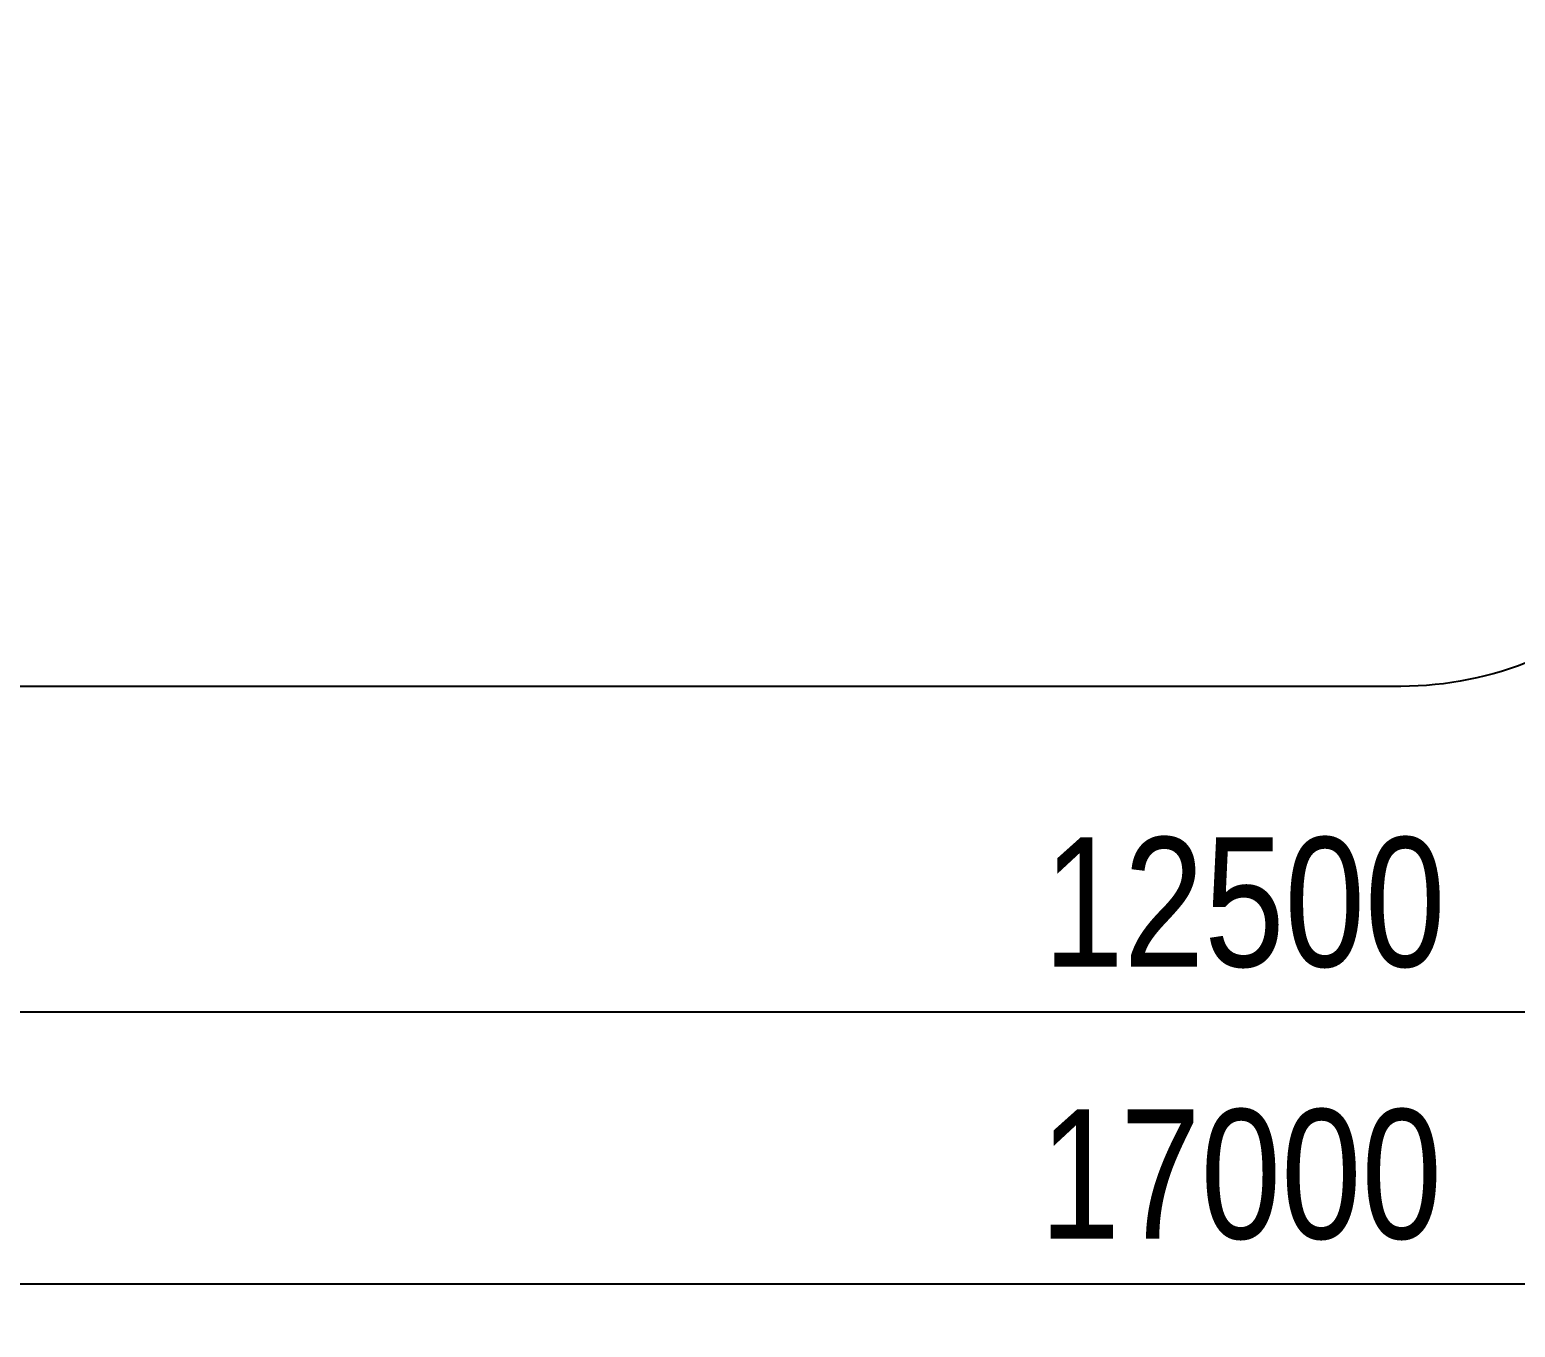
# Model space of a CAD drawing. Header units: millimetres. Extents: x -9796 to 8770, y -5907 to 5265.
# Drawn here: x -1503 to 1940, y -5907 to -2899 of the extents above; entities that cross this region are included whole.
import ezdxf

# ---------------------------------------------------------------- set-up
doc = ezdxf.new("R2010")
doc.units = ezdxf.units.MM
for name, color, linetype in [('DiKom', 7, 'Continuous'), ('DIKOM_РАЗМЕР_ЗОНА', 7, 'Continuous'), ('DIKOM_РАЗМЕР_ОБЪЕКТА', 7, 'Continuous')]:
    doc.layers.add(name, color=color, linetype=linetype)
doc.styles.add('style1', font='arial.ttf', dxfattribs={"width": 0.8})
doc.dimstyles.new('1-50', dxfattribs={"dimtxt": 300, "dimasz": 200, "dimexe": 100, "dimexo": 0, "dimgap": 100, "dimtad": 1, "dimdec": 0, "dimtxsty": 'style1', "dimcen": 0, "dimclrd": 7, "dimclre": 7, "dimadec": 1, "dimazin": 2, "dimtfac": 1, "dimtdec": 0, "dimtmove": 0, "dimatfit": 3, "dimfxl": 0, "dimlwd": 25, "dimlwe": 18, "dimarcsym": 0})

# ---------------------------------------------------------------- blocks, each defined once
blk = doc.blocks.new('*D5')
at = {"layer": 'Defpoints', "color": 0, "transparency": 16777216}
for p in [(7270, 166.7), (-5222.8, -386.2), (-5222.8, -5176.4)]:
    blk.add_point(p, dxfattribs=at)
at = {"layer": 'DIKOM_РАЗМЕР_ОБЪЕКТА', "color": 7, "lineweight": 18, "transparency": 16777216}
for p, q in [((7270, 166.7), (7270, -5276.4)), ((-5222.8, -386.2), (-5222.8, -5276.4))]:
    blk.add_line(p, q, dxfattribs=at)
at = {"layer": 'DIKOM_РАЗМЕР_ОБЪЕКТА', "color": 7, "lineweight": 25, "transparency": 16777216}
blk.add_line((7070, -5176.4), (-5022.8, -5176.4), dxfattribs=at)
at = {"layer": 'DIKOM_РАЗМЕР_ОБЪЕКТА', "color": 7, "transparency": 16777216}
for points in [[(-5022.8, -5143.1), (-5022.8, -5209.7), (-5222.8, -5176.4)], [(7070, -5143.1), (7070, -5209.7), (7270, -5176.4)]]:
    blk.add_solid(points, dxfattribs=at)
at = {"layer": 'DIKOM_РАЗМЕР_ОБЪЕКТА', "color": 0, "transparency": 16777216, "insert": (1312.2, -4923.2), "char_height": 300, "attachment_point": 5, "style": 'style1'}
blk.add_mtext('12500', dxfattribs=at)
blk = doc.blocks.new('*D7')
at = {"layer": 'Defpoints', "color": 0, "transparency": 16777216}
for p in [(-807.5, 5264.7), (-9346.4, -4421.2), (65.1, -4421.2)]:
    blk.add_point(p, dxfattribs=at)
at = {"layer": 'DIKOM_РАЗМЕР_ЗОНА', "color": 7, "lineweight": 18, "transparency": 16777216}
for p, q in [((-807.5, 5264.7), (-9446.4, 5264.7)), ((65.1, -4421.2), (-9446.4, -4421.2))]:
    blk.add_line(p, q, dxfattribs=at)
at = {"layer": 'DIKOM_РАЗМЕР_ЗОНА', "color": 7, "lineweight": 25, "transparency": 16777216}
blk.add_line((-9346.4, 5064.7), (-9346.4, -4221.2), dxfattribs=at)
at = {"layer": 'DIKOM_РАЗМЕР_ЗОНА', "color": 7, "transparency": 16777216}
for points in [[(-9379.7, 5064.7), (-9313.1, 5064.7), (-9346.4, 5264.7)], [(-9379.7, -4221.2), (-9313.1, -4221.2), (-9346.4, -4421.2)]]:
    blk.add_solid(points, dxfattribs=at)
at = {"layer": 'DIKOM_РАЗМЕР_ЗОНА', "color": 0, "transparency": 16777216, "insert": (-9599.6, 382.1), "char_height": 300, "attachment_point": 5, "rotation": 90, "style": 'style1'}
blk.add_mtext('9700', dxfattribs=at)
blk = doc.blocks.new('*D6')
at = {"layer": 'Defpoints', "color": 0, "transparency": 16777216}
for p in [(8770, -68.6), (-8225.6, -387.7), (-8225.6, -5806.9)]:
    blk.add_point(p, dxfattribs=at)
at = {"layer": 'DIKOM_РАЗМЕР_ЗОНА', "color": 7, "lineweight": 18, "transparency": 16777216}
for p, q in [((8770, -68.6), (8770, -5906.9)), ((-8225.6, -387.7), (-8225.6, -5906.9))]:
    blk.add_line(p, q, dxfattribs=at)
at = {"layer": 'DIKOM_РАЗМЕР_ЗОНА', "color": 7, "lineweight": 25, "transparency": 16777216}
blk.add_line((8570, -5806.9), (-8025.6, -5806.9), dxfattribs=at)
at = {"layer": 'DIKOM_РАЗМЕР_ЗОНА', "color": 7, "transparency": 16777216}
for points in [[(-8025.6, -5773.6), (-8025.6, -5840.2), (-8225.6, -5806.9)], [(8570, -5773.6), (8570, -5840.2), (8770, -5806.9)]]:
    blk.add_solid(points, dxfattribs=at)
at = {"layer": 'DIKOM_РАЗМЕР_ЗОНА', "color": 0, "transparency": 16777216, "insert": (1304.1, -5553.7), "char_height": 300, "attachment_point": 5, "style": 'style1'}
blk.add_mtext('17000', dxfattribs=at)

msp = doc.modelspace()

# ---------------------------------------------------------------- linework, layer by layer
at = {"layer": 'DiKom', "color": 3}
msp.add_lwpolyline([(2475.2, -3621.2, -0.414214), (1675.2, -4421.2), (-1544.9, -4421.2, -0.407719), (-2544.6, -3443.4, 0.407719), (-3344.4, -2661.2), (-7225.6, -2661.2, -0.414214), (-8225.6, -1661.2), (-8225.6, 885.7, -0.414214), (-7225.6, 1885.7), (-5946.6, 1885.7, 0.391227), (-5209.9, 2683.2), (-5209.9, 4264.7, -0.414214), (-4209.9, 5264.7), (6540.1, 5264.7, -0.414214)], format="xyb", dxfattribs=at)

# ---------------------------------------------------------------- dimensions: what is measured, and where the dimension line sits
at = {"layer": 'DIKOM_РАЗМЕР_ЗОНА'}
for base, p1, p2, angle, text, picture, middle in [((-9346.4, -4421.2), (-807.5, 5264.7), (65.1, -4421.2), 270, '9700', '*D7', (-9346.4, 382.1)), ((-8225.6, -5806.9), (8770, -68.6), (-8225.6, -387.7), 180, '17000', '*D6', (1304.1, -5806.9))]:
    dim = msp.add_linear_dim(base=base, p1=p1, p2=p2, angle=angle, text=text, dimstyle='1-50', override={"dimscale": 1, "dimtix": 0, "dimtofl": 1, "dimtmove": 0, "dimatfit": 3}, dxfattribs=at)
    dim.commit()
    dim.dimension.update_dxf_attribs({"geometry": picture, "text_midpoint": middle, "dimtype": 160})
at = {"layer": 'DIKOM_РАЗМЕР_ОБЪЕКТА'}
dim = msp.add_linear_dim(base=(-5222.8, -5176.4), p1=(7270, 166.7), p2=(-5222.8, -386.2), angle=180, text='12500', dimstyle='1-50', override={"dimscale": 1, "dimtix": 0, "dimtofl": 1, "dimtmove": 0, "dimatfit": 3}, dxfattribs=at)
dim.commit()
dim.dimension.update_dxf_attribs({"geometry": '*D5', "text_midpoint": (1312.2, -5176.4), "dimtype": 160})

doc.saveas('drawing.dxf')
